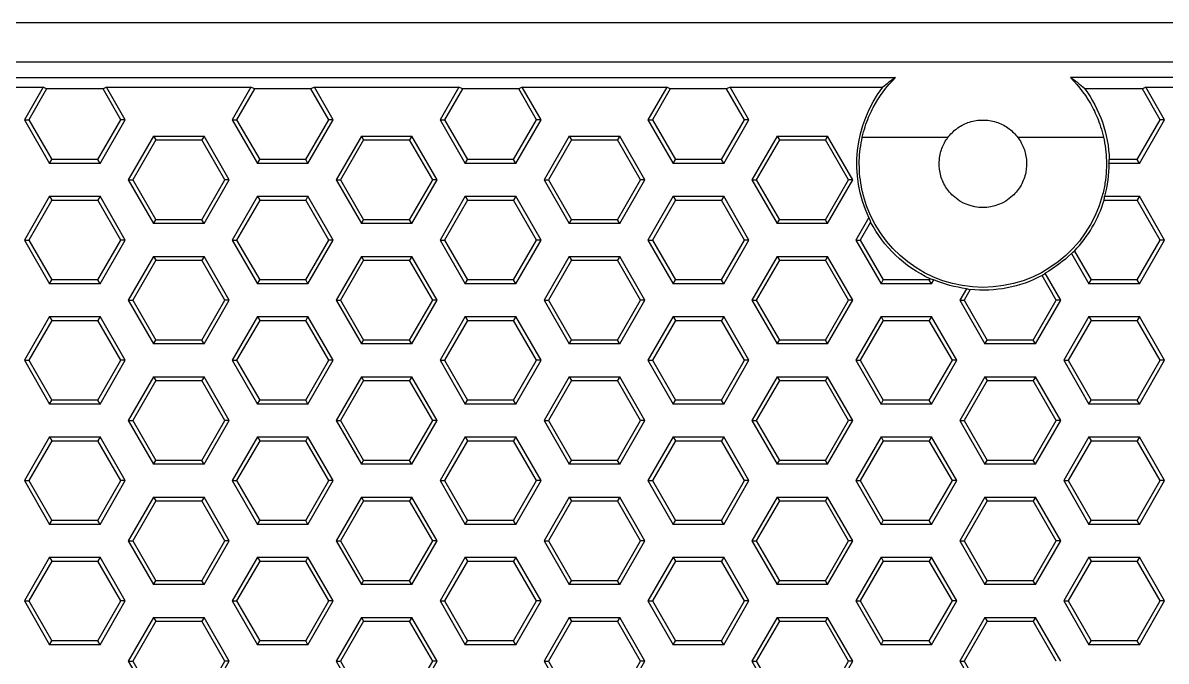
# Model space of a CAD drawing. Header units: inches. Extents: x 0.1 to 21.8, y 1.5 to 18.3.
# Drawn here: x 14.748 to 16.393, y 2.432 to 3.351 of the extents above; entities that cross this region are included whole.
import ezdxf

# ---------------------------------------------------------------- set-up
doc = ezdxf.new("R2010")
doc.units = ezdxf.units.IN
doc.header["$MEASUREMENT"] = 0
doc.layers.add('Honeycomb', color=7, linetype='Continuous', true_color=0xffffff)

msp = doc.modelspace()

# ---------------------------------------------------------------- linework, layer by layer
at = {"layer": 'Honeycomb', "color": 250, "linetype": 'Continuous'}
for p, q in [((17.607626, 3.350949), (5.753976, 3.350949)), ((5.734299, 3.294781), (17.627303, 3.294781)), ((7.358174, 3.27211), (16.003428, 3.27211)), ((17.55212, 3.27211), (16.25529, 3.27211)), ((14.568873, 3.258199), (14.776631, 3.258199)), ((14.776631, 3.258199), (14.7497, 3.211554)), ((14.781798, 3.256138), (14.756057, 3.211554)), ((14.781798, 3.256138), (14.776631, 3.258199)), ((14.862901, 3.256138), (14.781798, 3.256138)), ((14.868068, 3.258199), (14.862901, 3.256138)), ((14.888641, 3.211554), (14.862901, 3.256138)), ((14.894998, 3.211554), (14.868068, 3.258199)), ((14.868068, 3.258199), (15.075826, 3.258199)), ((15.075826, 3.258199), (15.048895, 3.211554)), ((15.080993, 3.256138), (15.055252, 3.211554)), ((15.080993, 3.256138), (15.075826, 3.258199)), ((15.162096, 3.256138), (15.080993, 3.256138)), ((15.167263, 3.258199), (15.162096, 3.256138)), ((15.187836, 3.211554), (15.162096, 3.256138)), ((15.194193, 3.211554), (15.167263, 3.258199)), ((15.167263, 3.258199), (15.375021, 3.258199)), ((15.375021, 3.258199), (15.34809, 3.211554)), ((15.380188, 3.256138), (15.354447, 3.211554)), ((15.380188, 3.256138), (15.375021, 3.258199)), ((15.461291, 3.256138), (15.380188, 3.256138)), ((15.466458, 3.258199), (15.461291, 3.256138)), ((15.487031, 3.211554), (15.461291, 3.256138)), ((15.493389, 3.211554), (15.466458, 3.258199)), ((15.466458, 3.258199), (15.674216, 3.258199)), ((15.674216, 3.258199), (15.647285, 3.211554)), ((15.679383, 3.256138), (15.653643, 3.211554)), ((15.679383, 3.256138), (15.674216, 3.258199)), ((15.760486, 3.256138), (15.679383, 3.256138)), ((15.765653, 3.258199), (15.760486, 3.256138)), ((15.786226, 3.211554), (15.760486, 3.256138)), ((15.792584, 3.211554), (15.765653, 3.258199)), ((15.765653, 3.258199), (15.985223, 3.258199)), ((16.358876, 3.256138), (16.275902, 3.256138)), ((16.364043, 3.258199), (16.358876, 3.256138)), ((16.384616, 3.211554), (16.358876, 3.256138)), ((16.390974, 3.211554), (16.364043, 3.258199)), ((16.364043, 3.258199), (16.571801, 3.258199)), ((14.7497, 3.211554), (14.786025, 3.148638)), ((14.7497, 3.211554), (14.756057, 3.211554)), ((14.756057, 3.211554), (14.789203, 3.154144)), ((14.855495, 3.154144), (14.888641, 3.211554)), ((14.858674, 3.148638), (14.894998, 3.211554)), ((14.894998, 3.211554), (14.888641, 3.211554)), ((15.048895, 3.211554), (15.08522, 3.148638)), ((15.048895, 3.211554), (15.055252, 3.211554)), ((15.055252, 3.211554), (15.088398, 3.154144)), ((15.15469, 3.154144), (15.187836, 3.211554)), ((15.157869, 3.148638), (15.194193, 3.211554)), ((15.194193, 3.211554), (15.187836, 3.211554)), ((15.34809, 3.211554), (15.384415, 3.148638)), ((15.34809, 3.211554), (15.354447, 3.211554)), ((15.354447, 3.211554), (15.387593, 3.154144)), ((15.453885, 3.154144), (15.487031, 3.211554)), ((15.457064, 3.148638), (15.493389, 3.211554)), ((15.493389, 3.211554), (15.487031, 3.211554)), ((15.647285, 3.211554), (15.68361, 3.148638)), ((15.647285, 3.211554), (15.653643, 3.211554)), ((15.653643, 3.211554), (15.686788, 3.154144)), ((15.75308, 3.154144), (15.786226, 3.211554)), ((15.756259, 3.148638), (15.792584, 3.211554)), ((15.792584, 3.211554), (15.786226, 3.211554)), ((16.35147, 3.154144), (16.384616, 3.211554)), ((16.354649, 3.148638), (16.390974, 3.211554)), ((16.390974, 3.211554), (16.384616, 3.211554)), ((14.935622, 3.187861), (14.899297, 3.124945)), ((14.938801, 3.182355), (14.905655, 3.124945)), ((14.935622, 3.187861), (14.938801, 3.182355)), ((14.935622, 3.187861), (15.008271, 3.187861)), ((14.938801, 3.182355), (15.005093, 3.182355)), ((15.008271, 3.187861), (15.005093, 3.182355)), ((15.038238, 3.124945), (15.005093, 3.182355)), ((15.044596, 3.124945), (15.008271, 3.187861)), ((15.234817, 3.187861), (15.198492, 3.124945)), ((15.237996, 3.182355), (15.20485, 3.124945)), ((15.234817, 3.187861), (15.237996, 3.182355)), ((15.234817, 3.187861), (15.307466, 3.187861)), ((15.237996, 3.182355), (15.304288, 3.182355)), ((15.307466, 3.187861), (15.304288, 3.182355)), ((15.337434, 3.124945), (15.304288, 3.182355)), ((15.343791, 3.124945), (15.307466, 3.187861)), ((15.534012, 3.187861), (15.497688, 3.124945)), ((15.537191, 3.182355), (15.504045, 3.124945)), ((15.534012, 3.187861), (15.537191, 3.182355)), ((15.534012, 3.187861), (15.606661, 3.187861)), ((15.537191, 3.182355), (15.603483, 3.182355)), ((15.606661, 3.187861), (15.603483, 3.182355)), ((15.636629, 3.124945), (15.603483, 3.182355)), ((15.642986, 3.124945), (15.606661, 3.187861)), ((15.833207, 3.187861), (15.796883, 3.124945)), ((15.836386, 3.182355), (15.80324, 3.124945)), ((15.833207, 3.187861), (15.836386, 3.182355)), ((15.833207, 3.187861), (15.905857, 3.187861)), ((15.836386, 3.182355), (15.902678, 3.182355)), ((15.905857, 3.187861), (15.902678, 3.182355)), ((15.935824, 3.124945), (15.902678, 3.182355)), ((15.942181, 3.124945), (15.905857, 3.187861)), ((16.078986, 3.185906), (15.955674, 3.185906)), ((16.303045, 3.185906), (16.179734, 3.185906)), ((14.786025, 3.148638), (14.789203, 3.154144)), ((14.858674, 3.148638), (14.786025, 3.148638)), ((14.855495, 3.154144), (14.789203, 3.154144)), ((14.858674, 3.148638), (14.855495, 3.154144)), ((15.08522, 3.148638), (15.088398, 3.154144)), ((15.157869, 3.148638), (15.08522, 3.148638)), ((15.15469, 3.154144), (15.088398, 3.154144)), ((15.157869, 3.148638), (15.15469, 3.154144)), ((15.384415, 3.148638), (15.387593, 3.154144)), ((15.457064, 3.148638), (15.384415, 3.148638)), ((15.453885, 3.154144), (15.387593, 3.154144)), ((15.457064, 3.148638), (15.453885, 3.154144)), ((15.68361, 3.148638), (15.686788, 3.154144)), ((15.756259, 3.148638), (15.68361, 3.148638)), ((15.75308, 3.154144), (15.686788, 3.154144)), ((15.756259, 3.148638), (15.75308, 3.154144)), ((16.354649, 3.148638), (16.310736, 3.148638)), ((16.35147, 3.154144), (16.311324, 3.154144)), ((16.354649, 3.148638), (16.35147, 3.154144)), ((14.899297, 3.124945), (14.935622, 3.062029)), ((14.899297, 3.124945), (14.905655, 3.124945)), ((14.905655, 3.124945), (14.938801, 3.067535)), ((15.005093, 3.067535), (15.038238, 3.124945)), ((15.008271, 3.062029), (15.044596, 3.124945)), ((15.044596, 3.124945), (15.038238, 3.124945)), ((15.198492, 3.124945), (15.234817, 3.062029)), ((15.198492, 3.124945), (15.20485, 3.124945)), ((15.20485, 3.124945), (15.237996, 3.067535)), ((15.304288, 3.067535), (15.337434, 3.124945)), ((15.307466, 3.062029), (15.343791, 3.124945)), ((15.343791, 3.124945), (15.337434, 3.124945)), ((15.497688, 3.124945), (15.534012, 3.062029)), ((15.497688, 3.124945), (15.504045, 3.124945)), ((15.504045, 3.124945), (15.537191, 3.067535)), ((15.603483, 3.067535), (15.636629, 3.124945)), ((15.606661, 3.062029), (15.642986, 3.124945)), ((15.642986, 3.124945), (15.636629, 3.124945)), ((15.796883, 3.124945), (15.833207, 3.062029)), ((15.796883, 3.124945), (15.80324, 3.124945)), ((15.80324, 3.124945), (15.836386, 3.067535)), ((15.902678, 3.067535), (15.935824, 3.124945)), ((15.905857, 3.062029), (15.942181, 3.124945)), ((15.942181, 3.124945), (15.935824, 3.124945)), ((14.786025, 3.101252), (14.7497, 3.038336)), ((14.789203, 3.095746), (14.756057, 3.038336)), ((14.786025, 3.101252), (14.789203, 3.095746)), ((14.786025, 3.101252), (14.858674, 3.101252)), ((14.789203, 3.095746), (14.855495, 3.095746)), ((14.858674, 3.101252), (14.855495, 3.095746)), ((14.888641, 3.038336), (14.855495, 3.095746)), ((14.894998, 3.038336), (14.858674, 3.101252)), ((15.08522, 3.101252), (15.048895, 3.038336)), ((15.088398, 3.095746), (15.055252, 3.038336)), ((15.08522, 3.101252), (15.088398, 3.095746)), ((15.08522, 3.101252), (15.157869, 3.101252)), ((15.088398, 3.095746), (15.15469, 3.095746)), ((15.157869, 3.101252), (15.15469, 3.095746)), ((15.187836, 3.038336), (15.15469, 3.095746)), ((15.194193, 3.038336), (15.157869, 3.101252)), ((15.384415, 3.101252), (15.34809, 3.038336)), ((15.387593, 3.095746), (15.354447, 3.038336)), ((15.384415, 3.101252), (15.387593, 3.095746)), ((15.384415, 3.101252), (15.457064, 3.101252)), ((15.387593, 3.095746), (15.453885, 3.095746)), ((15.457064, 3.101252), (15.453885, 3.095746)), ((15.487031, 3.038336), (15.453885, 3.095746)), ((15.493389, 3.038336), (15.457064, 3.101252)), ((15.68361, 3.101252), (15.647285, 3.038336)), ((15.686788, 3.095746), (15.653643, 3.038336)), ((15.68361, 3.101252), (15.686788, 3.095746)), ((15.68361, 3.101252), (15.756259, 3.101252)), ((15.686788, 3.095746), (15.75308, 3.095746)), ((15.756259, 3.101252), (15.75308, 3.095746)), ((15.786226, 3.038336), (15.75308, 3.095746)), ((15.792584, 3.038336), (15.756259, 3.101252)), ((16.303736, 3.095746), (16.35147, 3.095746)), ((16.304584, 3.101252), (16.354649, 3.101252)), ((16.354649, 3.101252), (16.35147, 3.095746)), ((16.384616, 3.038336), (16.35147, 3.095746)), ((16.390974, 3.038336), (16.354649, 3.101252)), ((14.935622, 3.062029), (14.938801, 3.067535)), ((15.008271, 3.062029), (14.935622, 3.062029)), ((15.005093, 3.067535), (14.938801, 3.067535)), ((15.008271, 3.062029), (15.005093, 3.067535)), ((15.234817, 3.062029), (15.237996, 3.067535)), ((15.307466, 3.062029), (15.234817, 3.062029)), ((15.304288, 3.067535), (15.237996, 3.067535)), ((15.307466, 3.062029), (15.304288, 3.067535)), ((15.534012, 3.062029), (15.537191, 3.067535)), ((15.606661, 3.062029), (15.534012, 3.062029)), ((15.603483, 3.067535), (15.537191, 3.067535)), ((15.606661, 3.062029), (15.603483, 3.067535)), ((15.833207, 3.062029), (15.836386, 3.067535)), ((15.905857, 3.062029), (15.833207, 3.062029)), ((15.902678, 3.067535), (15.836386, 3.067535)), ((15.905857, 3.062029), (15.902678, 3.067535)), ((15.965252, 3.07085), (15.94648, 3.038336)), ((15.967773, 3.064205), (15.952838, 3.038336)), ((14.7497, 3.038336), (14.786025, 2.97542)), ((14.7497, 3.038336), (14.756057, 3.038336)), ((14.756057, 3.038336), (14.789203, 2.980925)), ((14.855495, 2.980925), (14.888641, 3.038336)), ((14.858674, 2.97542), (14.894998, 3.038336)), ((14.894998, 3.038336), (14.888641, 3.038336)), ((15.048895, 3.038336), (15.08522, 2.97542)), ((15.048895, 3.038336), (15.055252, 3.038336)), ((15.055252, 3.038336), (15.088398, 2.980925)), ((15.15469, 2.980925), (15.187836, 3.038336)), ((15.157869, 2.97542), (15.194193, 3.038336)), ((15.194193, 3.038336), (15.187836, 3.038336)), ((15.34809, 3.038336), (15.384415, 2.97542)), ((15.34809, 3.038336), (15.354447, 3.038336)), ((15.354447, 3.038336), (15.387593, 2.980925)), ((15.453885, 2.980925), (15.487031, 3.038336)), ((15.457064, 2.97542), (15.493389, 3.038336)), ((15.493389, 3.038336), (15.487031, 3.038336)), ((15.647285, 3.038336), (15.68361, 2.97542)), ((15.647285, 3.038336), (15.653643, 3.038336)), ((15.653643, 3.038336), (15.686788, 2.980925)), ((15.75308, 2.980925), (15.786226, 3.038336)), ((15.756259, 2.97542), (15.792584, 3.038336)), ((15.792584, 3.038336), (15.786226, 3.038336)), ((15.94648, 3.038336), (15.982805, 2.97542)), ((15.94648, 3.038336), (15.952838, 3.038336)), ((15.952838, 3.038336), (15.985983, 2.980925)), ((16.35147, 2.980925), (16.384616, 3.038336)), ((16.354649, 2.97542), (16.390974, 3.038336)), ((16.390974, 3.038336), (16.384616, 3.038336)), ((14.935622, 3.014643), (14.899297, 2.951727)), ((14.935622, 3.014643), (14.938801, 3.009137)), ((14.935622, 3.014643), (15.008271, 3.014643)), ((15.008271, 3.014643), (15.005093, 3.009137)), ((15.044596, 2.951727), (15.008271, 3.014643)), ((15.234817, 3.014643), (15.198492, 2.951727)), ((15.234817, 3.014643), (15.237996, 3.009137)), ((15.234817, 3.014643), (15.307466, 3.014643)), ((15.307466, 3.014643), (15.304288, 3.009137)), ((15.343791, 2.951727), (15.307466, 3.014643)), ((15.534012, 3.014643), (15.497688, 2.951727)), ((15.534012, 3.014643), (15.537191, 3.009137)), ((15.534012, 3.014643), (15.606661, 3.014643)), ((15.606661, 3.014643), (15.603483, 3.009137)), ((15.642986, 2.951727), (15.606661, 3.014643)), ((15.833207, 3.014643), (15.796883, 2.951727)), ((15.833207, 3.014643), (15.836386, 3.009137)), ((15.833207, 3.014643), (15.905857, 3.014643)), ((15.905857, 3.014643), (15.902678, 3.009137)), ((15.942181, 2.951727), (15.905857, 3.014643)), ((16.256812, 3.019047), (16.282, 2.97542)), ((16.261172, 3.022506), (16.285179, 2.980925)), ((14.938801, 3.009137), (14.905655, 2.951727)), ((14.938801, 3.009137), (15.005093, 3.009137)), ((15.038238, 2.951727), (15.005093, 3.009137)), ((15.237996, 3.009137), (15.20485, 2.951727)), ((15.237996, 3.009137), (15.304288, 3.009137)), ((15.337434, 2.951727), (15.304288, 3.009137)), ((15.537191, 3.009137), (15.504045, 2.951727)), ((15.537191, 3.009137), (15.603483, 3.009137)), ((15.636629, 2.951727), (15.603483, 3.009137)), ((15.836386, 3.009137), (15.80324, 2.951727)), ((15.836386, 3.009137), (15.902678, 3.009137)), ((15.935824, 2.951727), (15.902678, 3.009137)), ((14.786025, 2.97542), (14.789203, 2.980925)), ((14.855495, 2.980925), (14.789203, 2.980925)), ((14.858674, 2.97542), (14.855495, 2.980925)), ((15.08522, 2.97542), (15.088398, 2.980925)), ((15.15469, 2.980925), (15.088398, 2.980925)), ((15.157869, 2.97542), (15.15469, 2.980925)), ((15.384415, 2.97542), (15.387593, 2.980925)), ((15.453885, 2.980925), (15.387593, 2.980925)), ((15.457064, 2.97542), (15.453885, 2.980925)), ((15.68361, 2.97542), (15.686788, 2.980925)), ((15.75308, 2.980925), (15.686788, 2.980925)), ((15.756259, 2.97542), (15.75308, 2.980925)), ((15.982805, 2.97542), (15.985983, 2.980925)), ((16.052275, 2.980925), (15.985983, 2.980925)), ((16.052275, 2.980925), (16.05329, 2.982684)), ((16.055454, 2.97542), (16.052275, 2.980925)), ((16.055454, 2.97542), (16.058703, 2.981046)), ((16.235019, 2.951727), (16.214545, 2.987189)), ((16.241376, 2.951727), (16.219029, 2.990434)), ((16.282, 2.97542), (16.285179, 2.980925)), ((16.35147, 2.980925), (16.285179, 2.980925)), ((16.354649, 2.97542), (16.35147, 2.980925)), ((14.858674, 2.97542), (14.786025, 2.97542)), ((15.157869, 2.97542), (15.08522, 2.97542)), ((15.457064, 2.97542), (15.384415, 2.97542)), ((15.756259, 2.97542), (15.68361, 2.97542)), ((16.055454, 2.97542), (15.982805, 2.97542)), ((16.105633, 2.968277), (16.096078, 2.951727)), ((16.111217, 2.966937), (16.102435, 2.951727)), ((16.354649, 2.97542), (16.282, 2.97542)), ((14.899297, 2.951727), (14.935622, 2.888811)), ((14.899297, 2.951727), (14.905655, 2.951727)), ((14.905655, 2.951727), (14.938801, 2.894316)), ((15.005093, 2.894316), (15.038238, 2.951727)), ((15.008271, 2.888811), (15.044596, 2.951727)), ((15.044596, 2.951727), (15.038238, 2.951727)), ((15.198492, 2.951727), (15.234817, 2.888811)), ((15.198492, 2.951727), (15.20485, 2.951727)), ((15.20485, 2.951727), (15.237996, 2.894316)), ((15.304288, 2.894316), (15.337434, 2.951727)), ((15.307466, 2.888811), (15.343791, 2.951727)), ((15.343791, 2.951727), (15.337434, 2.951727)), ((15.497688, 2.951727), (15.534012, 2.888811)), ((15.497688, 2.951727), (15.504045, 2.951727)), ((15.504045, 2.951727), (15.537191, 2.894316)), ((15.603483, 2.894316), (15.636629, 2.951727)), ((15.606661, 2.888811), (15.642986, 2.951727)), ((15.642986, 2.951727), (15.636629, 2.951727)), ((15.796883, 2.951727), (15.833207, 2.888811)), ((15.796883, 2.951727), (15.80324, 2.951727)), ((15.80324, 2.951727), (15.836386, 2.894316)), ((15.902678, 2.894316), (15.935824, 2.951727)), ((15.905857, 2.888811), (15.942181, 2.951727)), ((15.942181, 2.951727), (15.935824, 2.951727)), ((16.096078, 2.951727), (16.132402, 2.888811)), ((16.096078, 2.951727), (16.102435, 2.951727)), ((16.102435, 2.951727), (16.135581, 2.894316)), ((16.201873, 2.894316), (16.235019, 2.951727)), ((16.205052, 2.888811), (16.241376, 2.951727)), ((16.241376, 2.951727), (16.235019, 2.951727)), ((14.786025, 2.928034), (14.7497, 2.865118)), ((14.789203, 2.922528), (14.756057, 2.865118)), ((14.786025, 2.928034), (14.789203, 2.922528)), ((14.786025, 2.928034), (14.858674, 2.928034)), ((14.789203, 2.922528), (14.855495, 2.922528)), ((14.858674, 2.928034), (14.855495, 2.922528)), ((14.888641, 2.865118), (14.855495, 2.922528)), ((14.894998, 2.865118), (14.858674, 2.928034)), ((15.08522, 2.928034), (15.048895, 2.865118)), ((15.088398, 2.922528), (15.055252, 2.865118)), ((15.08522, 2.928034), (15.088398, 2.922528)), ((15.08522, 2.928034), (15.157869, 2.928034)), ((15.088398, 2.922528), (15.15469, 2.922528)), ((15.157869, 2.928034), (15.15469, 2.922528)), ((15.187836, 2.865118), (15.15469, 2.922528)), ((15.194193, 2.865118), (15.157869, 2.928034)), ((15.384415, 2.928034), (15.34809, 2.865118)), ((15.387593, 2.922528), (15.354447, 2.865118)), ((15.384415, 2.928034), (15.387593, 2.922528)), ((15.384415, 2.928034), (15.457064, 2.928034)), ((15.387593, 2.922528), (15.453885, 2.922528)), ((15.457064, 2.928034), (15.453885, 2.922528)), ((15.487031, 2.865118), (15.453885, 2.922528)), ((15.493389, 2.865118), (15.457064, 2.928034)), ((15.68361, 2.928034), (15.647285, 2.865118)), ((15.686788, 2.922528), (15.653643, 2.865118)), ((15.68361, 2.928034), (15.686788, 2.922528)), ((15.68361, 2.928034), (15.756259, 2.928034)), ((15.686788, 2.922528), (15.75308, 2.922528)), ((15.756259, 2.928034), (15.75308, 2.922528)), ((15.786226, 2.865118), (15.75308, 2.922528)), ((15.792584, 2.865118), (15.756259, 2.928034)), ((15.982805, 2.928034), (15.94648, 2.865118)), ((15.985983, 2.922528), (15.952838, 2.865118)), ((15.982805, 2.928034), (15.985983, 2.922528)), ((15.982805, 2.928034), (16.055454, 2.928034)), ((15.985983, 2.922528), (16.052275, 2.922528)), ((16.055454, 2.928034), (16.052275, 2.922528)), ((16.085421, 2.865118), (16.052275, 2.922528)), ((16.091779, 2.865118), (16.055454, 2.928034)), ((16.282, 2.928034), (16.245675, 2.865118)), ((16.285179, 2.922528), (16.252033, 2.865118)), ((16.282, 2.928034), (16.285179, 2.922528)), ((16.282, 2.928034), (16.354649, 2.928034)), ((16.285179, 2.922528), (16.35147, 2.922528)), ((16.354649, 2.928034), (16.35147, 2.922528)), ((16.384616, 2.865118), (16.35147, 2.922528)), ((16.390974, 2.865118), (16.354649, 2.928034)), ((14.935622, 2.888811), (14.938801, 2.894316)), ((15.008271, 2.888811), (14.935622, 2.888811)), ((15.005093, 2.894316), (14.938801, 2.894316)), ((15.008271, 2.888811), (15.005093, 2.894316)), ((15.234817, 2.888811), (15.237996, 2.894316)), ((15.307466, 2.888811), (15.234817, 2.888811)), ((15.304288, 2.894316), (15.237996, 2.894316)), ((15.307466, 2.888811), (15.304288, 2.894316)), ((15.534012, 2.888811), (15.537191, 2.894316)), ((15.606661, 2.888811), (15.534012, 2.888811)), ((15.603483, 2.894316), (15.537191, 2.894316)), ((15.606661, 2.888811), (15.603483, 2.894316)), ((15.833207, 2.888811), (15.836386, 2.894316)), ((15.905857, 2.888811), (15.833207, 2.888811)), ((15.902678, 2.894316), (15.836386, 2.894316)), ((15.905857, 2.888811), (15.902678, 2.894316)), ((16.132402, 2.888811), (16.135581, 2.894316)), ((16.205052, 2.888811), (16.132402, 2.888811)), ((16.201873, 2.894316), (16.135581, 2.894316)), ((16.205052, 2.888811), (16.201873, 2.894316)), ((14.7497, 2.865118), (14.786025, 2.802202)), ((14.7497, 2.865118), (14.756057, 2.865118)), ((14.756057, 2.865118), (14.789203, 2.807707)), ((14.855495, 2.807707), (14.888641, 2.865118)), ((14.858674, 2.802202), (14.894998, 2.865118)), ((14.894998, 2.865118), (14.888641, 2.865118)), ((15.048895, 2.865118), (15.08522, 2.802202)), ((15.048895, 2.865118), (15.055252, 2.865118)), ((15.055252, 2.865118), (15.088398, 2.807707)), ((15.15469, 2.807707), (15.187836, 2.865118)), ((15.157869, 2.802202), (15.194193, 2.865118)), ((15.194193, 2.865118), (15.187836, 2.865118)), ((15.34809, 2.865118), (15.384415, 2.802202)), ((15.34809, 2.865118), (15.354447, 2.865118)), ((15.354447, 2.865118), (15.387593, 2.807707)), ((15.453885, 2.807707), (15.487031, 2.865118)), ((15.457064, 2.802202), (15.493389, 2.865118)), ((15.493389, 2.865118), (15.487031, 2.865118)), ((15.647285, 2.865118), (15.68361, 2.802202)), ((15.647285, 2.865118), (15.653643, 2.865118)), ((15.653643, 2.865118), (15.686788, 2.807707)), ((15.75308, 2.807707), (15.786226, 2.865118)), ((15.756259, 2.802202), (15.792584, 2.865118)), ((15.792584, 2.865118), (15.786226, 2.865118)), ((15.94648, 2.865118), (15.982805, 2.802202)), ((15.94648, 2.865118), (15.952838, 2.865118)), ((15.952838, 2.865118), (15.985983, 2.807707)), ((16.052275, 2.807707), (16.085421, 2.865118)), ((16.055454, 2.802202), (16.091779, 2.865118)), ((16.091779, 2.865118), (16.085421, 2.865118)), ((16.245675, 2.865118), (16.282, 2.802202)), ((16.245675, 2.865118), (16.252033, 2.865118)), ((16.252033, 2.865118), (16.285179, 2.807707)), ((16.35147, 2.807707), (16.384616, 2.865118)), ((16.354649, 2.802202), (16.390974, 2.865118)), ((16.390974, 2.865118), (16.384616, 2.865118)), ((14.935622, 2.841425), (14.899297, 2.778509)), ((14.938801, 2.835919), (14.905655, 2.778509)), ((14.935622, 2.841425), (14.938801, 2.835919)), ((14.935622, 2.841425), (15.008271, 2.841425)), ((14.938801, 2.835919), (15.005093, 2.835919)), ((15.008271, 2.841425), (15.005093, 2.835919)), ((15.038238, 2.778509), (15.005093, 2.835919)), ((15.044596, 2.778509), (15.008271, 2.841425)), ((15.234817, 2.841425), (15.198492, 2.778509)), ((15.237996, 2.835919), (15.20485, 2.778509)), ((15.234817, 2.841425), (15.237996, 2.835919)), ((15.234817, 2.841425), (15.307466, 2.841425)), ((15.237996, 2.835919), (15.304288, 2.835919)), ((15.307466, 2.841425), (15.304288, 2.835919)), ((15.337434, 2.778509), (15.304288, 2.835919)), ((15.343791, 2.778509), (15.307466, 2.841425)), ((15.534012, 2.841425), (15.497688, 2.778509)), ((15.537191, 2.835919), (15.504045, 2.778509)), ((15.534012, 2.841425), (15.537191, 2.835919)), ((15.534012, 2.841425), (15.606661, 2.841425)), ((15.537191, 2.835919), (15.603483, 2.835919)), ((15.606661, 2.841425), (15.603483, 2.835919)), ((15.636629, 2.778509), (15.603483, 2.835919)), ((15.642986, 2.778509), (15.606661, 2.841425)), ((15.833207, 2.841425), (15.796883, 2.778509)), ((15.836386, 2.835919), (15.80324, 2.778509)), ((15.833207, 2.841425), (15.836386, 2.835919)), ((15.833207, 2.841425), (15.905857, 2.841425)), ((15.836386, 2.835919), (15.902678, 2.835919)), ((15.905857, 2.841425), (15.902678, 2.835919)), ((15.935824, 2.778509), (15.902678, 2.835919)), ((15.942181, 2.778509), (15.905857, 2.841425)), ((16.132402, 2.841425), (16.096078, 2.778509)), ((16.135581, 2.835919), (16.102435, 2.778509)), ((16.132402, 2.841425), (16.135581, 2.835919)), ((16.132402, 2.841425), (16.205052, 2.841425)), ((16.135581, 2.835919), (16.201873, 2.835919)), ((16.205052, 2.841425), (16.201873, 2.835919)), ((16.235019, 2.778509), (16.201873, 2.835919)), ((16.241376, 2.778509), (16.205052, 2.841425)), ((14.786025, 2.802202), (14.789203, 2.807707)), ((14.858674, 2.802202), (14.786025, 2.802202)), ((14.855495, 2.807707), (14.789203, 2.807707)), ((14.858674, 2.802202), (14.855495, 2.807707)), ((15.08522, 2.802202), (15.088398, 2.807707)), ((15.157869, 2.802202), (15.08522, 2.802202)), ((15.15469, 2.807707), (15.088398, 2.807707)), ((15.157869, 2.802202), (15.15469, 2.807707)), ((15.384415, 2.802202), (15.387593, 2.807707)), ((15.457064, 2.802202), (15.384415, 2.802202)), ((15.453885, 2.807707), (15.387593, 2.807707)), ((15.457064, 2.802202), (15.453885, 2.807707)), ((15.68361, 2.802202), (15.686788, 2.807707)), ((15.756259, 2.802202), (15.68361, 2.802202)), ((15.75308, 2.807707), (15.686788, 2.807707)), ((15.756259, 2.802202), (15.75308, 2.807707)), ((15.982805, 2.802202), (15.985983, 2.807707)), ((16.055454, 2.802202), (15.982805, 2.802202)), ((16.052275, 2.807707), (15.985983, 2.807707)), ((16.055454, 2.802202), (16.052275, 2.807707)), ((16.282, 2.802202), (16.285179, 2.807707)), ((16.354649, 2.802202), (16.282, 2.802202)), ((16.35147, 2.807707), (16.285179, 2.807707)), ((16.354649, 2.802202), (16.35147, 2.807707)), ((14.899297, 2.778509), (14.935622, 2.715592)), ((14.899297, 2.778509), (14.905655, 2.778509)), ((14.905655, 2.778509), (14.938801, 2.721098)), ((15.005093, 2.721098), (15.038238, 2.778509)), ((15.008271, 2.715592), (15.044596, 2.778509)), ((15.044596, 2.778509), (15.038238, 2.778509)), ((15.198492, 2.778509), (15.234817, 2.715592)), ((15.198492, 2.778509), (15.20485, 2.778509)), ((15.20485, 2.778509), (15.237996, 2.721098)), ((15.304288, 2.721098), (15.337434, 2.778509)), ((15.307466, 2.715592), (15.343791, 2.778509)), ((15.343791, 2.778509), (15.337434, 2.778509)), ((15.497688, 2.778509), (15.534012, 2.715592)), ((15.497688, 2.778509), (15.504045, 2.778509)), ((15.504045, 2.778509), (15.537191, 2.721098)), ((15.603483, 2.721098), (15.636629, 2.778509)), ((15.606661, 2.715592), (15.642986, 2.778509)), ((15.642986, 2.778509), (15.636629, 2.778509)), ((15.796883, 2.778509), (15.833207, 2.715592)), ((15.796883, 2.778509), (15.80324, 2.778509)), ((15.80324, 2.778509), (15.836386, 2.721098)), ((15.902678, 2.721098), (15.935824, 2.778509)), ((15.905857, 2.715592), (15.942181, 2.778509)), ((15.942181, 2.778509), (15.935824, 2.778509)), ((16.096078, 2.778509), (16.132402, 2.715592)), ((16.096078, 2.778509), (16.102435, 2.778509)), ((16.102435, 2.778509), (16.135581, 2.721098)), ((16.201873, 2.721098), (16.235019, 2.778509)), ((16.205052, 2.715592), (16.241376, 2.778509)), ((16.241376, 2.778509), (16.235019, 2.778509)), ((14.786025, 2.754816), (14.7497, 2.691899)), ((14.789203, 2.74931), (14.756057, 2.691899)), ((14.786025, 2.754816), (14.789203, 2.74931)), ((14.786025, 2.754816), (14.858674, 2.754816)), ((14.789203, 2.74931), (14.855495, 2.74931)), ((14.858674, 2.754816), (14.855495, 2.74931)), ((14.888641, 2.691899), (14.855495, 2.74931)), ((14.894998, 2.691899), (14.858674, 2.754816)), ((15.08522, 2.754816), (15.048895, 2.691899)), ((15.088398, 2.74931), (15.055252, 2.691899)), ((15.08522, 2.754816), (15.088398, 2.74931)), ((15.08522, 2.754816), (15.157869, 2.754816)), ((15.088398, 2.74931), (15.15469, 2.74931)), ((15.157869, 2.754816), (15.15469, 2.74931)), ((15.187836, 2.691899), (15.15469, 2.74931)), ((15.194193, 2.691899), (15.157869, 2.754816)), ((15.384415, 2.754816), (15.34809, 2.691899)), ((15.387593, 2.74931), (15.354447, 2.691899)), ((15.384415, 2.754816), (15.387593, 2.74931)), ((15.384415, 2.754816), (15.457064, 2.754816)), ((15.387593, 2.74931), (15.453885, 2.74931)), ((15.457064, 2.754816), (15.453885, 2.74931)), ((15.487031, 2.691899), (15.453885, 2.74931)), ((15.493389, 2.691899), (15.457064, 2.754816)), ((15.68361, 2.754816), (15.647285, 2.691899)), ((15.686788, 2.74931), (15.653643, 2.691899)), ((15.68361, 2.754816), (15.686788, 2.74931)), ((15.68361, 2.754816), (15.756259, 2.754816)), ((15.686788, 2.74931), (15.75308, 2.74931)), ((15.756259, 2.754816), (15.75308, 2.74931)), ((15.786226, 2.691899), (15.75308, 2.74931)), ((15.792584, 2.691899), (15.756259, 2.754816)), ((15.982805, 2.754816), (15.94648, 2.691899)), ((15.985983, 2.74931), (15.952838, 2.691899)), ((15.982805, 2.754816), (15.985983, 2.74931)), ((15.982805, 2.754816), (16.055454, 2.754816)), ((15.985983, 2.74931), (16.052275, 2.74931)), ((16.055454, 2.754816), (16.052275, 2.74931)), ((16.085421, 2.691899), (16.052275, 2.74931)), ((16.091779, 2.691899), (16.055454, 2.754816)), ((16.282, 2.754816), (16.245675, 2.691899)), ((16.285179, 2.74931), (16.252033, 2.691899)), ((16.282, 2.754816), (16.285179, 2.74931)), ((16.282, 2.754816), (16.354649, 2.754816)), ((16.285179, 2.74931), (16.35147, 2.74931)), ((16.354649, 2.754816), (16.35147, 2.74931)), ((16.384616, 2.691899), (16.35147, 2.74931)), ((16.390974, 2.691899), (16.354649, 2.754816)), ((14.935622, 2.715592), (14.938801, 2.721098)), ((15.008271, 2.715592), (14.935622, 2.715592)), ((15.005093, 2.721098), (14.938801, 2.721098)), ((15.008271, 2.715592), (15.005093, 2.721098)), ((15.234817, 2.715592), (15.237996, 2.721098)), ((15.307466, 2.715592), (15.234817, 2.715592)), ((15.304288, 2.721098), (15.237996, 2.721098)), ((15.307466, 2.715592), (15.304288, 2.721098)), ((15.534012, 2.715592), (15.537191, 2.721098)), ((15.606661, 2.715592), (15.534012, 2.715592)), ((15.603483, 2.721098), (15.537191, 2.721098)), ((15.606661, 2.715592), (15.603483, 2.721098)), ((15.833207, 2.715592), (15.836386, 2.721098)), ((15.905857, 2.715592), (15.833207, 2.715592)), ((15.902678, 2.721098), (15.836386, 2.721098)), ((15.905857, 2.715592), (15.902678, 2.721098)), ((16.132402, 2.715592), (16.135581, 2.721098)), ((16.205052, 2.715592), (16.132402, 2.715592)), ((16.201873, 2.721098), (16.135581, 2.721098)), ((16.205052, 2.715592), (16.201873, 2.721098)), ((14.7497, 2.691899), (14.786025, 2.628983)), ((14.7497, 2.691899), (14.756057, 2.691899)), ((14.756057, 2.691899), (14.789203, 2.634489)), ((14.855495, 2.634489), (14.888641, 2.691899)), ((14.858674, 2.628983), (14.894998, 2.691899)), ((14.894998, 2.691899), (14.888641, 2.691899)), ((15.048895, 2.691899), (15.08522, 2.628983)), ((15.048895, 2.691899), (15.055252, 2.691899)), ((15.055252, 2.691899), (15.088398, 2.634489)), ((15.15469, 2.634489), (15.187836, 2.691899)), ((15.157869, 2.628983), (15.194193, 2.691899)), ((15.194193, 2.691899), (15.187836, 2.691899)), ((15.34809, 2.691899), (15.384415, 2.628983)), ((15.34809, 2.691899), (15.354447, 2.691899)), ((15.354447, 2.691899), (15.387593, 2.634489)), ((15.453885, 2.634489), (15.487031, 2.691899)), ((15.457064, 2.628983), (15.493389, 2.691899)), ((15.493389, 2.691899), (15.487031, 2.691899)), ((15.647285, 2.691899), (15.68361, 2.628983)), ((15.647285, 2.691899), (15.653643, 2.691899)), ((15.653643, 2.691899), (15.686788, 2.634489)), ((15.75308, 2.634489), (15.786226, 2.691899)), ((15.756259, 2.628983), (15.792584, 2.691899)), ((15.792584, 2.691899), (15.786226, 2.691899)), ((15.94648, 2.691899), (15.982805, 2.628983)), ((15.94648, 2.691899), (15.952838, 2.691899)), ((15.952838, 2.691899), (15.985983, 2.634489)), ((16.052275, 2.634489), (16.085421, 2.691899)), ((16.055454, 2.628983), (16.091779, 2.691899)), ((16.091779, 2.691899), (16.085421, 2.691899)), ((16.245675, 2.691899), (16.282, 2.628983)), ((16.245675, 2.691899), (16.252033, 2.691899)), ((16.252033, 2.691899), (16.285179, 2.634489)), ((16.35147, 2.634489), (16.384616, 2.691899)), ((16.354649, 2.628983), (16.390974, 2.691899)), ((16.390974, 2.691899), (16.384616, 2.691899)), ((14.935622, 2.668206), (14.899297, 2.60529)), ((14.935622, 2.668206), (14.938801, 2.662701)), ((14.935622, 2.668206), (15.008271, 2.668206)), ((15.008271, 2.668206), (15.005093, 2.662701)), ((15.044596, 2.60529), (15.008271, 2.668206)), ((15.234817, 2.668206), (15.198492, 2.60529)), ((15.234817, 2.668206), (15.237996, 2.662701)), ((15.234817, 2.668206), (15.307466, 2.668206)), ((15.307466, 2.668206), (15.304288, 2.662701)), ((15.343791, 2.60529), (15.307466, 2.668206)), ((15.534012, 2.668206), (15.497688, 2.60529)), ((15.534012, 2.668206), (15.537191, 2.662701)), ((15.534012, 2.668206), (15.606661, 2.668206)), ((15.606661, 2.668206), (15.603483, 2.662701)), ((15.642986, 2.60529), (15.606661, 2.668206)), ((15.833207, 2.668206), (15.796883, 2.60529)), ((15.833207, 2.668206), (15.836386, 2.662701)), ((15.833207, 2.668206), (15.905857, 2.668206)), ((15.905857, 2.668206), (15.902678, 2.662701)), ((15.942181, 2.60529), (15.905857, 2.668206)), ((16.132402, 2.668206), (16.096078, 2.60529)), ((16.132402, 2.668206), (16.135581, 2.662701)), ((16.132402, 2.668206), (16.205052, 2.668206)), ((16.205052, 2.668206), (16.201873, 2.662701)), ((16.241376, 2.60529), (16.205052, 2.668206)), ((14.938801, 2.662701), (14.905655, 2.60529)), ((14.938801, 2.662701), (15.005093, 2.662701)), ((15.038238, 2.60529), (15.005093, 2.662701)), ((15.237996, 2.662701), (15.20485, 2.60529)), ((15.237996, 2.662701), (15.304288, 2.662701)), ((15.337434, 2.60529), (15.304288, 2.662701)), ((15.537191, 2.662701), (15.504045, 2.60529)), ((15.537191, 2.662701), (15.603483, 2.662701)), ((15.636629, 2.60529), (15.603483, 2.662701)), ((15.836386, 2.662701), (15.80324, 2.60529)), ((15.836386, 2.662701), (15.902678, 2.662701)), ((15.935824, 2.60529), (15.902678, 2.662701)), ((16.135581, 2.662701), (16.102435, 2.60529)), ((16.135581, 2.662701), (16.201873, 2.662701)), ((16.235019, 2.60529), (16.201873, 2.662701)), ((14.786025, 2.628983), (14.789203, 2.634489)), ((14.855495, 2.634489), (14.789203, 2.634489)), ((14.858674, 2.628983), (14.855495, 2.634489)), ((15.08522, 2.628983), (15.088398, 2.634489)), ((15.15469, 2.634489), (15.088398, 2.634489)), ((15.157869, 2.628983), (15.15469, 2.634489)), ((15.384415, 2.628983), (15.387593, 2.634489)), ((15.453885, 2.634489), (15.387593, 2.634489)), ((15.457064, 2.628983), (15.453885, 2.634489)), ((15.68361, 2.628983), (15.686788, 2.634489)), ((15.75308, 2.634489), (15.686788, 2.634489)), ((15.756259, 2.628983), (15.75308, 2.634489)), ((15.982805, 2.628983), (15.985983, 2.634489)), ((16.052275, 2.634489), (15.985983, 2.634489)), ((16.055454, 2.628983), (16.052275, 2.634489)), ((16.282, 2.628983), (16.285179, 2.634489)), ((16.35147, 2.634489), (16.285179, 2.634489)), ((16.354649, 2.628983), (16.35147, 2.634489)), ((14.858674, 2.628983), (14.786025, 2.628983)), ((15.157869, 2.628983), (15.08522, 2.628983)), ((15.457064, 2.628983), (15.384415, 2.628983)), ((15.756259, 2.628983), (15.68361, 2.628983)), ((16.055454, 2.628983), (15.982805, 2.628983)), ((16.354649, 2.628983), (16.282, 2.628983)), ((14.899297, 2.60529), (14.935622, 2.542374)), ((14.899297, 2.60529), (14.905655, 2.60529)), ((14.905655, 2.60529), (14.938801, 2.54788)), ((15.005093, 2.54788), (15.038238, 2.60529)), ((15.008271, 2.542374), (15.044596, 2.60529)), ((15.044596, 2.60529), (15.038238, 2.60529)), ((15.198492, 2.60529), (15.234817, 2.542374)), ((15.198492, 2.60529), (15.20485, 2.60529)), ((15.20485, 2.60529), (15.237996, 2.54788)), ((15.304288, 2.54788), (15.337434, 2.60529)), ((15.307466, 2.542374), (15.343791, 2.60529)), ((15.343791, 2.60529), (15.337434, 2.60529)), ((15.497688, 2.60529), (15.534012, 2.542374)), ((15.497688, 2.60529), (15.504045, 2.60529)), ((15.504045, 2.60529), (15.537191, 2.54788)), ((15.603483, 2.54788), (15.636629, 2.60529)), ((15.606661, 2.542374), (15.642986, 2.60529)), ((15.642986, 2.60529), (15.636629, 2.60529)), ((15.796883, 2.60529), (15.833207, 2.542374)), ((15.796883, 2.60529), (15.80324, 2.60529)), ((15.80324, 2.60529), (15.836386, 2.54788)), ((15.902678, 2.54788), (15.935824, 2.60529)), ((15.905857, 2.542374), (15.942181, 2.60529)), ((15.942181, 2.60529), (15.935824, 2.60529)), ((16.096078, 2.60529), (16.132402, 2.542374)), ((16.096078, 2.60529), (16.102435, 2.60529)), ((16.102435, 2.60529), (16.135581, 2.54788)), ((16.201873, 2.54788), (16.235019, 2.60529)), ((16.205052, 2.542374), (16.241376, 2.60529)), ((16.241376, 2.60529), (16.235019, 2.60529)), ((14.786025, 2.581597), (14.7497, 2.518681)), ((14.789203, 2.576092), (14.756057, 2.518681)), ((14.786025, 2.581597), (14.789203, 2.576092)), ((14.786025, 2.581597), (14.858674, 2.581597)), ((14.789203, 2.576092), (14.855495, 2.576092)), ((14.858674, 2.581597), (14.855495, 2.576092)), ((14.888641, 2.518681), (14.855495, 2.576092)), ((14.894998, 2.518681), (14.858674, 2.581597)), ((15.08522, 2.581597), (15.048895, 2.518681)), ((15.088398, 2.576092), (15.055252, 2.518681)), ((15.08522, 2.581597), (15.088398, 2.576092)), ((15.08522, 2.581597), (15.157869, 2.581597)), ((15.088398, 2.576092), (15.15469, 2.576092)), ((15.157869, 2.581597), (15.15469, 2.576092)), ((15.187836, 2.518681), (15.15469, 2.576092)), ((15.194193, 2.518681), (15.157869, 2.581597)), ((15.384415, 2.581597), (15.34809, 2.518681)), ((15.387593, 2.576092), (15.354447, 2.518681)), ((15.384415, 2.581597), (15.387593, 2.576092)), ((15.384415, 2.581597), (15.457064, 2.581597)), ((15.387593, 2.576092), (15.453885, 2.576092)), ((15.457064, 2.581597), (15.453885, 2.576092)), ((15.487031, 2.518681), (15.453885, 2.576092)), ((15.493389, 2.518681), (15.457064, 2.581597)), ((15.68361, 2.581597), (15.647285, 2.518681)), ((15.686788, 2.576092), (15.653643, 2.518681)), ((15.68361, 2.581597), (15.686788, 2.576092)), ((15.68361, 2.581597), (15.756259, 2.581597)), ((15.686788, 2.576092), (15.75308, 2.576092)), ((15.756259, 2.581597), (15.75308, 2.576092)), ((15.786226, 2.518681), (15.75308, 2.576092)), ((15.792584, 2.518681), (15.756259, 2.581597)), ((15.982805, 2.581597), (15.94648, 2.518681)), ((15.985983, 2.576092), (15.952838, 2.518681)), ((15.982805, 2.581597), (15.985983, 2.576092)), ((15.982805, 2.581597), (16.055454, 2.581597)), ((15.985983, 2.576092), (16.052275, 2.576092)), ((16.055454, 2.581597), (16.052275, 2.576092)), ((16.085421, 2.518681), (16.052275, 2.576092)), ((16.091779, 2.518681), (16.055454, 2.581597)), ((16.282, 2.581597), (16.245675, 2.518681)), ((16.285179, 2.576092), (16.252033, 2.518681)), ((16.282, 2.581597), (16.285179, 2.576092)), ((16.282, 2.581597), (16.354649, 2.581597)), ((16.285179, 2.576092), (16.35147, 2.576092)), ((16.354649, 2.581597), (16.35147, 2.576092)), ((16.384616, 2.518681), (16.35147, 2.576092)), ((16.390974, 2.518681), (16.354649, 2.581597)), ((14.935622, 2.542374), (14.938801, 2.54788)), ((15.008271, 2.542374), (14.935622, 2.542374)), ((15.005093, 2.54788), (14.938801, 2.54788)), ((15.008271, 2.542374), (15.005093, 2.54788)), ((15.234817, 2.542374), (15.237996, 2.54788)), ((15.307466, 2.542374), (15.234817, 2.542374)), ((15.304288, 2.54788), (15.237996, 2.54788)), ((15.307466, 2.542374), (15.304288, 2.54788)), ((15.534012, 2.542374), (15.537191, 2.54788)), ((15.606661, 2.542374), (15.534012, 2.542374)), ((15.603483, 2.54788), (15.537191, 2.54788)), ((15.606661, 2.542374), (15.603483, 2.54788)), ((15.833207, 2.542374), (15.836386, 2.54788)), ((15.905857, 2.542374), (15.833207, 2.542374)), ((15.902678, 2.54788), (15.836386, 2.54788)), ((15.905857, 2.542374), (15.902678, 2.54788)), ((16.132402, 2.542374), (16.135581, 2.54788)), ((16.205052, 2.542374), (16.132402, 2.542374)), ((16.201873, 2.54788), (16.135581, 2.54788)), ((16.205052, 2.542374), (16.201873, 2.54788)), ((14.7497, 2.518681), (14.786025, 2.455765)), ((14.7497, 2.518681), (14.756057, 2.518681)), ((14.756057, 2.518681), (14.789203, 2.461271)), ((14.855495, 2.461271), (14.888641, 2.518681)), ((14.858674, 2.455765), (14.894998, 2.518681)), ((14.894998, 2.518681), (14.888641, 2.518681)), ((15.048895, 2.518681), (15.08522, 2.455765)), ((15.048895, 2.518681), (15.055252, 2.518681)), ((15.055252, 2.518681), (15.088398, 2.461271)), ((15.15469, 2.461271), (15.187836, 2.518681)), ((15.157869, 2.455765), (15.194193, 2.518681)), ((15.194193, 2.518681), (15.187836, 2.518681)), ((15.34809, 2.518681), (15.384415, 2.455765)), ((15.34809, 2.518681), (15.354447, 2.518681)), ((15.354447, 2.518681), (15.387593, 2.461271)), ((15.453885, 2.461271), (15.487031, 2.518681)), ((15.457064, 2.455765), (15.493389, 2.518681)), ((15.493389, 2.518681), (15.487031, 2.518681)), ((15.647285, 2.518681), (15.68361, 2.455765)), ((15.647285, 2.518681), (15.653643, 2.518681)), ((15.653643, 2.518681), (15.686788, 2.461271)), ((15.75308, 2.461271), (15.786226, 2.518681)), ((15.756259, 2.455765), (15.792584, 2.518681)), ((15.792584, 2.518681), (15.786226, 2.518681)), ((15.94648, 2.518681), (15.982805, 2.455765)), ((15.94648, 2.518681), (15.952838, 2.518681)), ((15.952838, 2.518681), (15.985983, 2.461271)), ((16.052275, 2.461271), (16.085421, 2.518681)), ((16.055454, 2.455765), (16.091779, 2.518681)), ((16.091779, 2.518681), (16.085421, 2.518681)), ((16.245675, 2.518681), (16.282, 2.455765)), ((16.245675, 2.518681), (16.252033, 2.518681)), ((16.252033, 2.518681), (16.285179, 2.461271)), ((16.35147, 2.461271), (16.384616, 2.518681)), ((16.354649, 2.455765), (16.390974, 2.518681)), ((16.390974, 2.518681), (16.384616, 2.518681)), ((14.935622, 2.494988), (14.899297, 2.432072)), ((14.938801, 2.489483), (14.905655, 2.432072)), ((14.935622, 2.494988), (14.938801, 2.489483)), ((14.935622, 2.494988), (15.008271, 2.494988)), ((14.938801, 2.489483), (15.005093, 2.489483)), ((15.008271, 2.494988), (15.005093, 2.489483)), ((15.038238, 2.432072), (15.005093, 2.489483)), ((15.044596, 2.432072), (15.008271, 2.494988)), ((15.234817, 2.494988), (15.198492, 2.432072)), ((15.237996, 2.489483), (15.20485, 2.432072)), ((15.234817, 2.494988), (15.237996, 2.489483)), ((15.234817, 2.494988), (15.307466, 2.494988)), ((15.237996, 2.489483), (15.304288, 2.489483)), ((15.307466, 2.494988), (15.304288, 2.489483)), ((15.337434, 2.432072), (15.304288, 2.489483)), ((15.343791, 2.432072), (15.307466, 2.494988)), ((15.534012, 2.494988), (15.497688, 2.432072)), ((15.537191, 2.489483), (15.504045, 2.432072)), ((15.534012, 2.494988), (15.537191, 2.489483)), ((15.534012, 2.494988), (15.606661, 2.494988)), ((15.537191, 2.489483), (15.603483, 2.489483)), ((15.606661, 2.494988), (15.603483, 2.489483)), ((15.636629, 2.432072), (15.603483, 2.489483)), ((15.642986, 2.432072), (15.606661, 2.494988)), ((15.833207, 2.494988), (15.796883, 2.432072)), ((15.836386, 2.489483), (15.80324, 2.432072)), ((15.833207, 2.494988), (15.836386, 2.489483)), ((15.833207, 2.494988), (15.905857, 2.494988)), ((15.836386, 2.489483), (15.902678, 2.489483)), ((15.905857, 2.494988), (15.902678, 2.489483)), ((15.935824, 2.432072), (15.902678, 2.489483)), ((15.942181, 2.432072), (15.905857, 2.494988)), ((16.132402, 2.494988), (16.096078, 2.432072)), ((16.135581, 2.489483), (16.102435, 2.432072)), ((16.132402, 2.494988), (16.135581, 2.489483)), ((16.132402, 2.494988), (16.205052, 2.494988)), ((16.135581, 2.489483), (16.201873, 2.489483)), ((16.205052, 2.494988), (16.201873, 2.489483)), ((16.235019, 2.432072), (16.201873, 2.489483)), ((16.241376, 2.432072), (16.205052, 2.494988)), ((14.786025, 2.455765), (14.789203, 2.461271)), ((14.858674, 2.455765), (14.786025, 2.455765)), ((14.855495, 2.461271), (14.789203, 2.461271)), ((14.858674, 2.455765), (14.855495, 2.461271)), ((15.08522, 2.455765), (15.088398, 2.461271)), ((15.157869, 2.455765), (15.08522, 2.455765)), ((15.15469, 2.461271), (15.088398, 2.461271)), ((15.157869, 2.455765), (15.15469, 2.461271)), ((15.384415, 2.455765), (15.387593, 2.461271)), ((15.457064, 2.455765), (15.384415, 2.455765)), ((15.453885, 2.461271), (15.387593, 2.461271)), ((15.457064, 2.455765), (15.453885, 2.461271)), ((15.68361, 2.455765), (15.686788, 2.461271)), ((15.756259, 2.455765), (15.68361, 2.455765)), ((15.75308, 2.461271), (15.686788, 2.461271)), ((15.756259, 2.455765), (15.75308, 2.461271)), ((15.982805, 2.455765), (15.985983, 2.461271)), ((16.055454, 2.455765), (15.982805, 2.455765)), ((16.052275, 2.461271), (15.985983, 2.461271)), ((16.055454, 2.455765), (16.052275, 2.461271)), ((16.282, 2.455765), (16.285179, 2.461271)), ((16.354649, 2.455765), (16.282, 2.455765)), ((16.35147, 2.461271), (16.285179, 2.461271)), ((16.354649, 2.455765), (16.35147, 2.461271)), ((14.899297, 2.432072), (14.935622, 2.369156)), ((14.899297, 2.432072), (14.905655, 2.432072)), ((14.905655, 2.432072), (14.938801, 2.374662)), ((15.005093, 2.374662), (15.038238, 2.432072)), ((15.008271, 2.369156), (15.044596, 2.432072)), ((15.044596, 2.432072), (15.038238, 2.432072)), ((15.198492, 2.432072), (15.234817, 2.369156)), ((15.198492, 2.432072), (15.20485, 2.432072)), ((15.20485, 2.432072), (15.237996, 2.374662)), ((15.304288, 2.374662), (15.337434, 2.432072)), ((15.307466, 2.369156), (15.343791, 2.432072)), ((15.343791, 2.432072), (15.337434, 2.432072)), ((15.497688, 2.432072), (15.534012, 2.369156)), ((15.497688, 2.432072), (15.504045, 2.432072)), ((15.504045, 2.432072), (15.537191, 2.374662)), ((15.603483, 2.374662), (15.636629, 2.432072)), ((15.606661, 2.369156), (15.642986, 2.432072)), ((15.642986, 2.432072), (15.636629, 2.432072)), ((15.796883, 2.432072), (15.833207, 2.369156)), ((15.796883, 2.432072), (15.80324, 2.432072)), ((15.80324, 2.432072), (15.836386, 2.374662)), ((15.902678, 2.374662), (15.935824, 2.432072)), ((15.905857, 2.369156), (15.942181, 2.432072)), ((15.942181, 2.432072), (15.935824, 2.432072)), ((16.096078, 2.432072), (16.132402, 2.369156)), ((16.096078, 2.432072), (16.102435, 2.432072)), ((16.102435, 2.432072), (16.135581, 2.374662))]:
    msp.add_line(p, q, dxfattribs=at)
at = {"layer": 'Honeycomb', "color": 250, "linetype": 'Continuous', "extrusion": (0, 0, -1)}
for radius, start, end in [(0.181378, 334.793335, 37.375512), (0.182065, 143.59985, 178.096574), (0.181378, 179.828926, 194.967387), (0.182065, 294.696395, 332.56283), (0.181378, 225.356743, 240.371235), (0.181378, 277.516493, 292.926739), (0.182065, 242.10295, 275.718842)]:
    msp.add_arc((-16.129359, 3.148096), radius, start, end, dxfattribs=at)
at = {"layer": 'Honeycomb', "color": 250, "linetype": 'Continuous', "extrusion": (-6.12303e-17, 7.49855e-33, -1)}
for radius, start, end in [(0.177942, 195.091552, 344.908448), (0.062988, 227.351432, 312.648568)]:
    msp.add_arc((-16.129359, 3.148096), radius, start, end, dxfattribs=at)
at = {"layer": 'Honeycomb', "color": 250, "linetype": 'Continuous'}
msp.add_arc((16.129359, 3.148096), 0.182065, 316.384756, 343.28957, dxfattribs=at)
for centre, major_axis, ratio, start_param, end_param in [((16.129359, 3.06634), (0, -0.245318), 0.94283297, 3.71734078, 3.81438742), ((16.129359, 3.06634), (0, -0.245318), 0.94283297, 2.45542323, 2.56584453), ((16.129359, 3.171082), (0, -0.184179), 0.99218201, 1.44863176, 1.47869857), ((16.129359, 3.125843), (0.000001, -0.178309), 0.99218211, 1.40118864, 1.43243703), ((16.150691, 3.135781), (0.170926, -0.098685), 0.9921819, 4.00587866, 4.04200411), ((16.148645, 3.15923), (0.154528, 0.08922), 0.99218115, 4.84493149, 4.87613021), ((16.10914, 3.15977), (0.162018, -0.093534), 0.99218092, 4.92879892, 4.95903706), ((16.109462, 3.136609), (0.159435, 0.092049), 0.99218221, 4.80101927, 4.83108815), ((16.148322, 3.137148), (0.151947, -0.087728), 0.99218207, 4.98633733, 5.0190891)]:
    msp.add_ellipse(centre, major_axis=major_axis, ratio=ratio, start_param=start_param, end_param=end_param, dxfattribs=at)
for points in [[(15.971434, 3.228909), (15.979819, 3.244816), (15.990386, 3.25918), (16.003428, 3.27211)], [(16.25529, 3.27211), (16.268247, 3.259265), (16.278845, 3.24492), (16.287285, 3.228909)]]:
    msp.add_open_spline(points, degree=3, dxfattribs=at)
for points, knots in [([(15.957554, 3.101767), (15.954308, 3.113804), (15.952337, 3.126388), (15.951391, 3.144636), (15.951394, 3.150653), (15.951997, 3.162543), (15.952604, 3.168424), (15.954306, 3.179651), (15.955403, 3.185049), (15.957988, 3.195404), (15.95949, 3.200398), (15.964328, 3.214371), (15.96799, 3.222376), (15.971434, 3.228909)], [0, 0, 0, 0, 0.25, 0.25, 0.375, 0.375, 0.5, 0.5, 0.625, 0.625, 0.75, 0.75, 1, 1, 1, 1]), ([(16.287285, 3.228909), (16.288993, 3.225669), (16.29077, 3.222038), (16.294279, 3.21405), (16.296025, 3.209656), (16.300859, 3.195676), (16.303552, 3.185345), (16.306986, 3.16265), (16.307649, 3.150822), (16.306693, 3.132412), (16.306042, 3.126179), (16.304093, 3.113904), (16.302795, 3.107812), (16.301164, 3.101767)], [0, 0, 0, 0, 0.125, 0.125, 0.25, 0.25, 0.5, 0.5, 0.75, 0.75, 0.875, 0.875, 1, 1, 1, 1]), ([(16.086685, 3.101767), (16.0818, 3.106266), (16.077739, 3.1114), (16.071247, 3.122913), (16.068974, 3.129032), (16.066354, 3.141762), (16.066056, 3.148167), (16.067325, 3.160707), (16.068879, 3.166716), (16.07356, 3.177946), (16.076675, 3.183129), (16.084168, 3.192376), (16.088602, 3.196495), (16.098474, 3.20332), (16.104079, 3.206137), (16.116155, 3.210011), (16.122765, 3.211079), (16.13585, 3.21109), (16.142462, 3.210035), (16.154596, 3.206158), (16.160171, 3.203365), (16.170109, 3.196506), (16.174544, 3.192382), (16.182038, 3.183137), (16.185178, 3.177899), (16.18982, 3.166764), (16.191389, 3.160714), (16.19266, 3.148224), (16.192381, 3.141895), (16.189765, 3.129087), (16.187504, 3.12299), (16.18103, 3.111472), (16.176926, 3.106273), (16.172034, 3.101767)], [0, 0, 0, 0, 0.0625, 0.0625, 0.125, 0.125, 0.1875, 0.1875, 0.25, 0.25, 0.3125, 0.3125, 0.375, 0.375, 0.4375, 0.4375, 0.5, 0.5, 0.5625, 0.5625, 0.625, 0.625, 0.6875, 0.6875, 0.75, 0.75, 0.8125, 0.8125, 0.875, 0.875, 0.9375, 0.9375, 1, 1, 1, 1])]:
    msp.add_open_spline(points, degree=3, knots=knots, dxfattribs=at)

doc.saveas('drawing.dxf')
